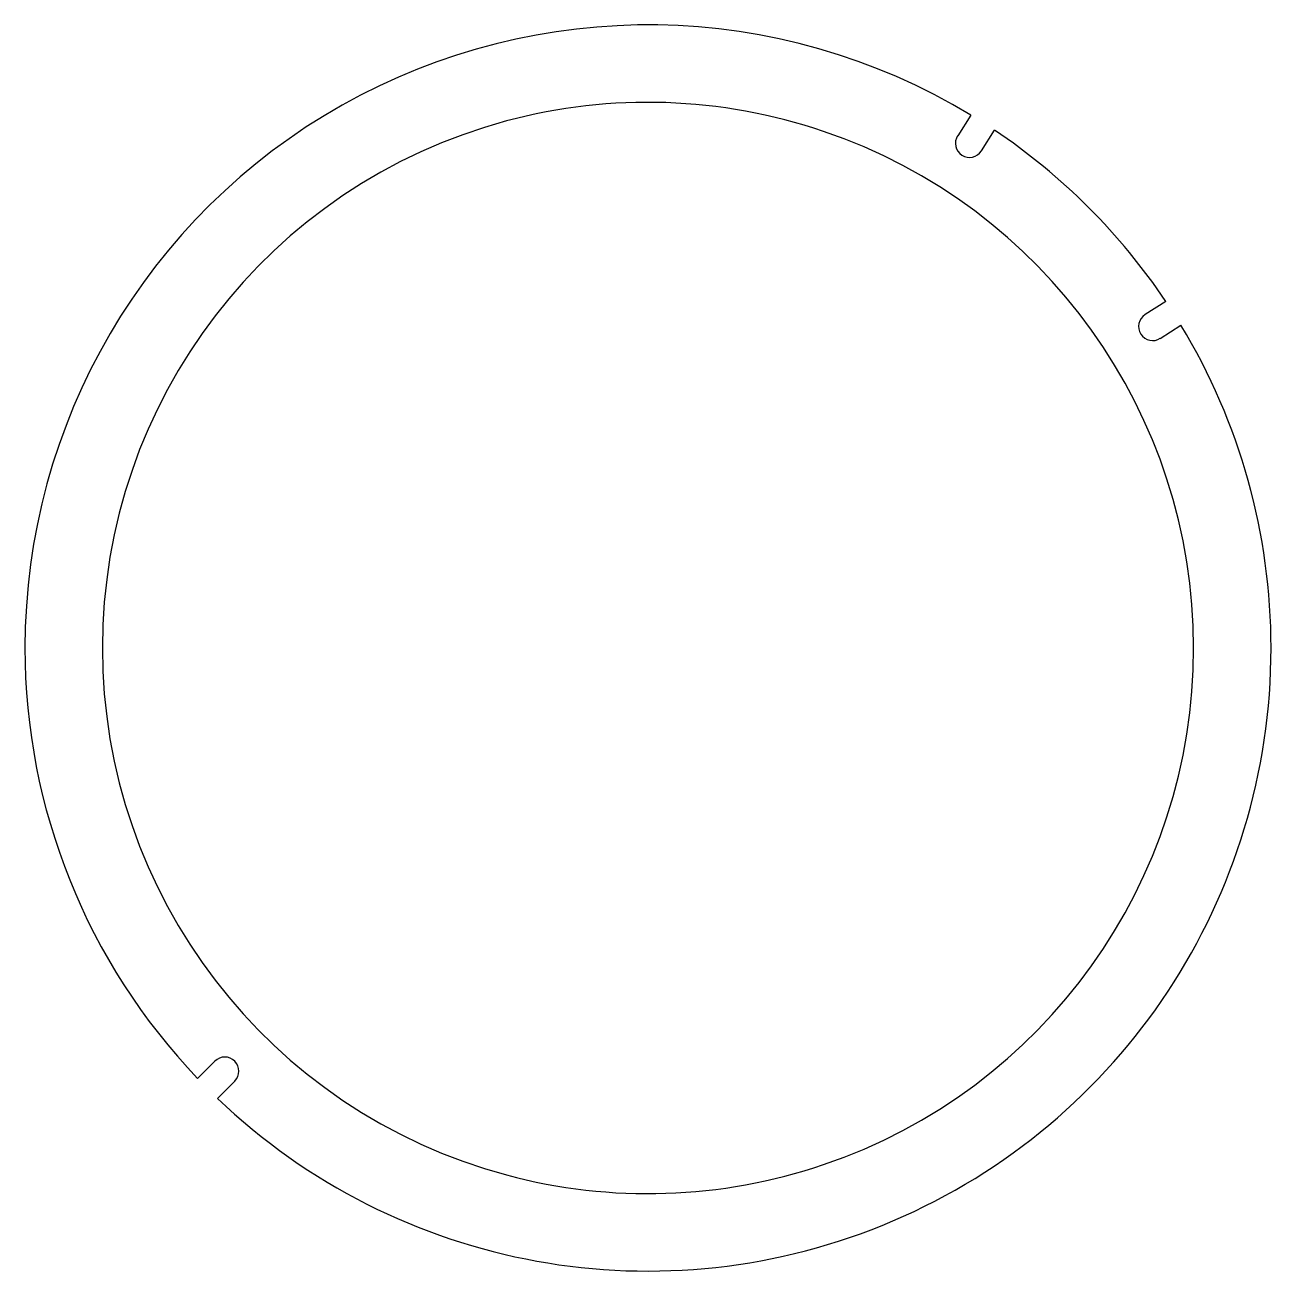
# Model space of a CAD drawing. Header units: millimetres. Extents: x 150.1 to 185.5, y -1.2 to 34.2.
import ezdxf

# ---------------------------------------------------------------- set-up
doc = ezdxf.new("R2010")
doc.units = ezdxf.units.MM
doc.layers.get('0').update_dxf_attribs({"linetype": 'CONTINUOUS'})

msp = doc.modelspace()

# ---------------------------------------------------------------- linework, layer by layer
for p, q in [((176.979, 31.626, 18.7), (176.606, 31.039, 18.7)), ((177.28, 30.609, 18.7), (177.654, 31.196, 18.7)), ((177.28, 30.609, 18.7), (177.654, 31.196, 18.7)), ((182.518, 26.332, 18.7), (181.932, 25.958, 18.7)), ((182.518, 26.332, 18.7), (181.932, 25.958, 18.7)), ((182.361, 25.283, 18.7), (182.948, 25.657, 18.7)), ((182.361, 25.283, 18.7), (182.948, 25.657, 18.7)), ((155.014, 4.257, 18.7), (155.505, 4.749, 18.7)), ((156.071, 4.183, 18.7), (155.579, 3.691, 18.7))]:
    msp.add_line(p, q)
for centre, radius, start, end in [((167.809, 16.487, 18.7), 17.7, 58.7949, 180), ((167.809, 16.487, 18.7), 17.7, 58.7949, 180), ((167.809, 16.487, 17.2), 15.5, 71.2397, 105.0129), ((167.809, 16.487, 17.2), 15.5, 105.0129, 254.9871), ((167.809, 16.487, 17.2), 15.5, -71.2397, 71.2397), ((167.809, 16.487, 18.7), 17.7, 33.7949, 56.2051), ((167.809, 16.487, 18.7), 17.7, 33.7949, 56.2051), ((176.943, 30.824, 18.7), 0.4, 147.5, 327.5), ((182.147, 25.621, 18.7), 0.4, 122.5, 302.5), ((182.147, 25.621, 18.7), 0.4, 122.5, 302.5), ((167.809, 16.487, 18.7), 17.7, 0, 31.2051), ((167.809, 16.487, 18.7), 17.7, 0, 31.2051), ((167.809, 16.487, 18.7), 17.7, 180, 223.7057), ((167.809, 16.487, 18.7), 17.7, 226.2943, 360), ((155.788, 4.466, 18.7), 0.4, -45, 135), ((167.809, 16.487, 17.2), 15.5, 254.9871, 288.7603)]:
    msp.add_arc(centre, radius, start, end)

doc.saveas('drawing.dxf')
